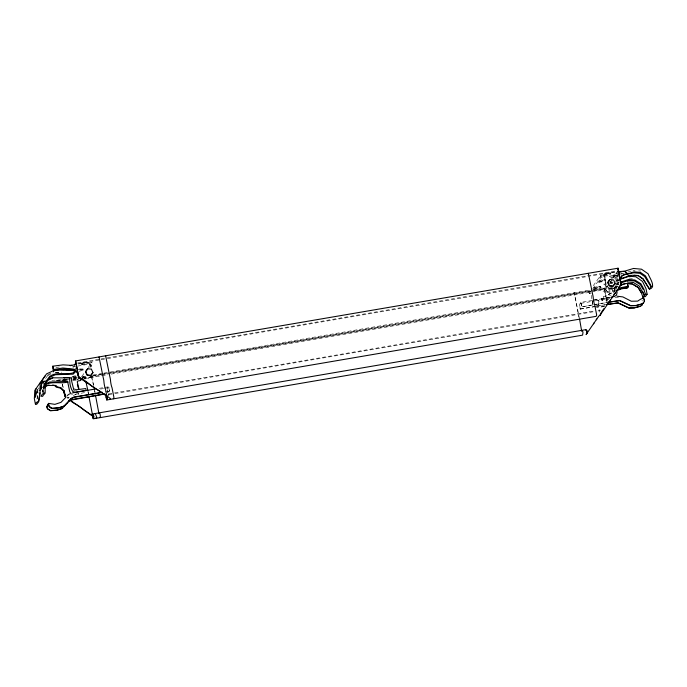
<?xml version="1.0" encoding="UTF-8"?>
<svg xmlns="http://www.w3.org/2000/svg" width="687" height="687" viewBox="0 0 687 687"><rect width="100%" height="100%" fill="white"/><g stroke="black" fill="none" stroke-linecap="round" stroke-linejoin="round"><path stroke-width="0.52" stroke-dasharray="3.44 2.58" d="M592.529 300.502L592.349 304.229M598.609 304.779L598.781 301.207L595.741 299.197L593.336 300.365M37.802 389.469L37.313 397.043L37.759 399.697M43.624 393.745L43.831 390.68M592.194 300.451L580.833 302.392L579.467 304.607L580.206 309.141L579.725 305.114L581.013 303.319L581.863 306.831L607.136 302.512L604.156 288.66L604.938 289.708L607.351 286.35M42.182 391.41L42.439 389.443M43.676 385.51L42.912 392.44L42.783 390.611M107.198 388.962L107.266 388.55C108.752 383.2 111.861 393.265 107.49 391.538M108.409 396.047L108.795 393.934L108.95 394.57M599.553 312.096L599.931 309.983L597.836 310.335M75.201 370.156L75.63 367.82M36.918 399.104L38.214 392.612M36.926 393.256L38.103 390.654M608.811 294.148L608.553 294.508L615.114 291.537L608.811 294.148L606.655 298.459L607.153 303.13M77.94 395.102L78.816 393.204M37.15 390.345L38.833 387.88M42.895 387.064L43.942 385.536M43.479 381.371L43.539 393.831M47.497 375.798L53.397 372.775M61.624 380.435L67.884 379.267M63.582 380.057L64.793 378.382M63.719 380.753L64.93 379.078M73.372 367.339L74.574 365.664M76.892 379.911L80.078 377.507M89.138 362.899L91.903 362.427L92.273 364.265L89.499 364.737L89.138 362.899L89.679 362.143L90.177 362.745L92.067 369.22M89.499 364.737L90.04 363.981L91.818 369.563M81.847 376.416L84.132 373.239M88.176 367.605L91.903 362.427M81.805 378.812L84.887 374.535M89.808 367.691L92.273 364.265M109.594 391.178L108.744 387.674L107.455 389.46L108.057 393.316M591.121 293.255L589.274 293.564L588.905 291.726L590.15 290M593.259 285.68L600.601 275.47L603.375 274.989L603.916 274.233L617.218 271.958M589.274 293.564L600.97 277.308L603.744 276.835L604.285 276.08L619.983 274.748M581.863 306.831L592.52 304.856M111.131 374.114L604.938 289.708L604.131 287.604L607.076 302.589A2.851 2.774 35.7 0 1 607.128 303.319M607.214 285.663L604.8 289.012L83.994 378.039M612.641 278.115L617.467 271.408M609.764 283.001L612.778 278.81M613.379 277.969L618.206 271.262L590.416 276.011M608.888 299.412L601.967 300.597L601.606 298.759L603.229 296.492L611.138 295.135M615.81 289.674L610.666 291.589L607.171 291.855L609.077 289.21L617.038 286.17M601.967 300.597L603.598 298.33L609.524 297.316M42.036 383.372L47.807 375.368M43.315 383.054L45.737 379.791M617.707 286.754L609.498 290.223L602.353 291.331L605.135 292.318L607.428 289.425L610.623 288.54M598.97 277.737L603.375 274.989L603.744 276.835M81.118 363.784L84.475 362.092L88.194 362.247L88.529 363.131L87.163 363.964L81.152 364.737L81.118 363.784L83.342 363.809M81.152 364.737L88.194 362.247L82.431 362.985M71.345 377.378L74.694 375.686L76.558 375.763M79.589 368.893L83.307 369.039L83.642 369.932L78.584 371.555M603.298 274.517L606.647 272.833L610.374 272.988L610.709 273.873L609.335 274.697L603.323 275.47L603.298 274.517L605.513 274.542L610.374 272.988L604.612 273.727M603.323 275.47L604.697 274.645L610.709 273.873M598.403 281.318L601.76 279.626L605.479 279.781L605.814 280.665L604.448 281.498L598.437 282.271L598.403 281.318L604.165 280.571L605.479 279.781L599.717 280.519M598.437 282.271L603.495 280.639L605.814 280.665M593.516 288.111L596.874 286.427L600.593 286.573L600.927 287.467L595.869 289.098L593.551 289.064L593.516 288.111L599.279 287.372L600.593 286.573L594.83 287.321M593.551 289.064L598.609 287.441L600.927 287.467M608.553 294.508L613.646 291.786M88.365 378.013L91.354 376.459M91.105 376.811L88.116 378.357L83.299 379.181M76.437 394.037L73.226 395.6L70.177 393.488M596.204 305.947L598.866 304.693L599.047 300.966L595.869 298.871M47.772 374.681L52.281 372.594M42.929 382.212L44.741 381.379M41.503 387.829L43.418 386.944M616.497 283.817L619.15 282.752M612.761 287.02L608.922 288.428L604.002 289.029L606.647 290.137L602.946 288.514L605.874 289.82L607.171 291.855M615.853 290.575L610.64 292.525L605.135 292.318M616.565 280.279L618.446 279.566M617.725 286.333L607.428 289.425M615.853 280.88L618.764 279.832M613.053 282.855L611.19 283.499L608.287 283.087M616.789 281.558L621.452 279.944M615.483 284.744L619.081 283.499M610.288 281.455L612.615 280.708M627.815 272.095L633.44 270.369M616.17 283.156L619.03 282.28M619.451 272.748L613.697 274.517L617.553 273.383M617.879 276.784L614.006 277.969L609.395 276.174L612.529 276.131L617.862 274.508M615.234 279.901L618.008 279.051M609.712 283.181L619.305 280.244M617.029 283.233L618.97 282.64M620.533 273.692L622.31 273.151M619.94 274.448L613.01 276.509L620.138 274.628M620.936 274.156L625.883 272.679M618.523 273.108L621.417 272.258M618.738 276.114L611.851 278.132L610.786 277.642L611.232 278.269M616.952 285.028L618.729 284.512M618.274 274.929L613.276 276.14L618.523 275.59M618.008 278.072L614.058 278.45M615.406 285.268L619.519 284.281M77.545 369.786L83.307 369.039L78.455 370.602M72.659 376.579L76.197 375.815M72.745 377.498L76.437 376.699M73.569 377.403L76.223 376.828M77.382 377.558L71.371 378.331M75.725 366.429L70.486 367.279M593.233 300.279L609.755 297.445M581.013 303.319L594.41 301.026M595.44 300.854L609.876 298.381M615.028 297.505L619.889 297.102M593.577 304.676L607.265 302.332M580.326 308.97L595.071 306.445M596.127 306.265L605.599 304.642M580.206 309.141L605.479 304.822M77.7 362.942L100.345 359.069M101.006 358.957L617.038 270.747M77.837 363.629L100.104 359.825M101.144 359.653L106.442 358.743M107.481 358.562L589.661 276.14M55.965 367.528L59.632 366.901M78.43 364.067L89.679 362.143M77.768 366.077L90.04 363.981M73.028 378.391L77.142 377.687M81.264 376.983L86.407 376.098M93.406 374.904L102.921 373.281M103.977 373.101L109.259 372.191M110.315 372.01L591.782 289.708M592.812 289.536L604.131 287.604M64.93 380.486L68.022 379.954M73.166 379.078L77.279 378.374M82.431 377.498L87.575 376.613M92.487 375.772L100.946 374.329M102.002 374.149L589.858 290.756M590.889 290.575L604.268 288.291M73.054 379.447L77.176 378.743M82.32 377.867L87.464 376.983M92.376 376.141L102.947 374.338M104.003 374.157L109.285 373.256M110.349 373.075L589.747 291.125M593.869 290.421L604.156 288.66M77.433 379.155L80.207 378.683M588.905 291.726L590.751 291.408M72.667 379.98L78.241 379.026M72.805 380.667L77.322 379.894M84.132 378.735L106.923 374.836M616.162 287.784L612.306 288.446L608.922 287.982L606.363 285.68L604.998 276.844L603.916 274.233M616.874 287.973L612.057 288.798L608.673 288.334L605.075 285.577L605.539 286.204L608.364 286.385M601.606 298.759L611.49 297.067M99.272 388.335L103.402 387.631M104.433 387.451L108.563 386.747M100.491 389.082L103.582 388.55M104.613 388.378L108.744 387.674M84.51 392.646L73.638 394.501L72.023 394.072M604.672 306.101L597.201 306.866M105.506 391.727L109.722 391.006M604.423 306.454L598.643 307.441L595.26 306.977M108.512 393.986L594.676 310.876M108.675 394.613L113.956 393.711M115.012 393.531L593.774 311.692M597.991 310.971L600.094 310.61L599.931 309.983M56.42 380.409L69.911 379.404M56.403 380.435L67.652 379.825L55.243 380.375M55.458 372.448L59.7 372.251M51.877 380.289L67.12 379.645M55.312 372.302L61.718 372.165M605.797 284.083L603.701 284.109L607.368 285.758M86.21 363.105L88.529 363.131M81.324 369.907L83.642 369.932M633.062 270.309L635.08 270.498M638.652 270.841L640.739 271.03M629.017 278.029L633.165 278.407M67.395 397L69.181 397.644M67.146 397.344L68.923 397.988M609.421 281.627L611.361 282.417L612.22 283.748M580.833 302.392L581.992 306.66M574.89 294.079L574.28 292.705L578.256 314.32A4.508 0.739 80.3 0 0 578.84 317.265M575.096 294.809L574.418 293.392L579.596 319.215M92.359 377.326L91.843 376.141M85.626 377.764L84.956 376.347L85.274 379.645M85.763 378.451L85.094 377.043L85.446 379.937M74.488 388.653L76.867 390.225M67.515 398.082L68.322 398.683M604.285 276.08L606.114 286.032M642.044 300.262L642.293 300.992M63.161 387.185L62.199 383.913M63.092 387.434L61.71 382.075M592.168 301.018L592.563 302.675M592.701 304.676L591.035 293.452M91.56 376.974L93.552 385.424M615.827 286.427L616.239 288.514M614.187 287.784L614.805 290.919M613.989 287.647L614.607 290.781M612.143 287.956L613.585 295.281M600.601 275.47L600.97 277.308M603.229 296.492L603.598 298.33M107.387 390.731L107.747 392.569M93.621 385.158L91.654 376.845M94.634 390.268L95.038 392.32M94.574 390.568L95.184 393.66M88.03 391.401L88.64 394.467M87.97 391.693L88.383 393.754M606.913 298.106L607.205 300.915M42.714 390.113L42.92 392.165"/><path stroke-width="1.03" d="M106.013 396.459L106.803 399.989L596.127 316.338L596.685 315.05L594.796 305.329A5.599 0.91 80.3 0 1 593.207 297.291A4.508 0.739 80.3 0 0 592.623 294.345L588.373 273.349L588.115 273.735M75.355 364.591L70.134 365.621L71.826 365.39L63.015 364.866L52.839 366.188L53.5 371.092C60.37 368.395 67.575 371.615 74.454 369.743M35.964 388.808L35.526 396.811L36.059 392.638M39.786 390.748L40.293 382.839L45.059 375.935M82.337 379.344L78.773 378.048L77.184 372.612L73.895 369.537L63.127 369.134L53.998 370.396L52.839 366.188M616.668 290.172L621.778 288.205L628.116 287.123L627.703 284.186M41.563 385.725L41.177 388.816L41.735 380.847L46.527 373.891L53.749 370.551M41.83 383.672L42.096 381.611L40.627 389.581L41.392 387.717M44.956 388.181L45.857 382.47L49.936 377.257L55.424 374.724L73.183 374.157L76.085 371.143M109.559 399.456L110.392 398.761L110.032 398.245L98.43 390.182A10.236 2.31 34.5 0 1 88.769 383.518A8.845 2.001 34.5 0 0 85.231 381.079L79.769 377.781A2.851 2.774 35.7 0 1 78.567 375.969C76.85 366.626 75.467 362.599 75.664 360.915L618.094 268.196L620.996 283.25A2.851 2.774 35.7 0 1 620.567 285.337L616.917 290.653M98.782 357.386L99.048 357L103.29 377.996A4.508 0.739 80.3 0 1 103.874 380.942A5.599 0.91 80.3 0 0 105.463 388.979L107.352 398.7L106.803 399.989M105.386 356.252L105.643 355.866L109.894 376.871A4.508 0.739 80.3 0 1 110.478 379.808A5.599 0.91 80.3 0 0 112.067 387.846L113.956 397.575L113.252 398.829M587.119 333.075L586.097 334.56L587.162 333.058L586.75 330.739M106.554 394.973C104.81 398.7 108.348 400.779 106.717 395.729M34.96 397.593L36.085 391.53M40.215 390.499L38.601 401.5C37.296 401.199 33.775 404.686 36.626 404.248M40.155 392.835L38.652 401.74L37.089 403.913M615.217 293.014L614.101 294.629M623.281 271.571L633.5 268.462L641.478 269.184L648.099 273.778C649.395 277.72 656.695 287.192 649.447 289.21L643.238 278.913L639.108 276.097M641.898 305.191L642.783 303.302M600 315.204L599.639 315.737L600.927 313.907M587.024 333.204L598.454 316.595M601.589 312.035L602.422 310.816M600.541 313.555L601.073 312.783M598.403 316.69L598.935 315.908M601.348 313.298L615.105 293.289M615.397 292.868L616.746 290.91M607.901 303.774L608.433 303.001M610.039 300.64L610.571 299.867M616.651 291.039L617.278 290.137M618.893 287.776L619.416 287.003M602.714 310.395L603.925 308.635M593.482 323.817L594.066 322.967M596.264 319.79L596.848 318.948M601.443 313.16L600.137 315.041M612.126 297.6L612.71 296.758M614.908 293.581L615.492 292.739M586.604 333.865L587.351 332.783L587.187 331.581L586.646 330.035L585.771 329.674L92.238 414.038L93.518 415.875L93.123 418.117L88.863 396.193M74.436 364.969L75.647 363.294M65.377 397.799L60.963 402.359L54.891 404.36L48.494 403.372L46.862 406.395L47.394 408.851L50.469 410.766L57.055 410.242L62.079 408.585L67.541 402.891M87.807 368.747L85.729 371.633L87.258 374.922L90.856 375.317L92.934 372.431M81.805 378.812L80.577 380.521L77.803 381.002L77.253 381.757L78.919 388.756M92.401 415.687C93.011 421.672 94.84 416.846 93.106 414.398L92.238 414.038M618.094 268.196L618.094 270.403M609.979 279.489L607.909 282.374L609.438 285.655L613.036 286.058L615.105 283.173M93.26 418.804L582.593 335.162L582.98 332.302L582.439 330.756L581.563 330.387L581.674 331.091M647.111 294.259L645.471 296.526L642.792 297.239L644.792 295.238L644.844 294.388L647.111 294.259L646.038 288.72L642.525 281.438L635.861 276.801L627.832 276.071M44.827 384.033L47.712 380.358L53.2 377.824L71.56 377.902L71.585 380.89L73.87 390.122L85.772 388.533L86.141 390.379L75.261 392.234L72.856 391.59C70.108 387.734 69.524 382.264 69.713 377.601L63.831 377.524M69.078 400.753L70.735 398.649L73.913 397.12L102.346 392.268M67.42 403.063L69.078 400.959M69.207 400.581L63.745 406.275L58.721 407.932L52.126 408.456L50.426 407.889L49.06 406.541L48.365 404.3L46.888 406.893L47.523 408.671L50.598 410.594L57.184 410.062L62.208 408.404M618.54 287.209L620.67 285.423M643.685 302.701L642.311 303.8L635.947 305.483L630.623 305.595L619.768 300.494L608.313 302.151M642.019 305.011L640.524 306.282L634.161 307.974L628.837 308.077L617.982 302.984L606.527 304.642M67.189 395.523L69.593 393.866M70.615 398.829L73.792 397.301L102.226 392.44M68.949 401.139L72.255 399.43L103.849 394.037M616.866 290.601L621.28 288.909L627.617 287.819L621.812 288.454M42.311 381.388L40.499 382.23L34.788 390.439L34.35 398.683L35.398 404.119M48.949 379.301L52.762 377.541M44.707 384.265L49.507 382.049L67.566 381.414L69.765 391.83L71.225 393.857M44.861 385.115C51.817 380.598 60.636 384.222 68.15 381.981M45.342 386.051L49.078 385.046M44.938 386.729L47.704 385.45L56.162 385.441L56.145 386.085L57.502 386.893L61.152 387.812L64.02 390.912L65.609 396.347M620.919 282.039L628.614 279.463L634.977 280.038L640.851 283.731L643.856 289.098L645.325 294.13M618.24 271.786L623.556 271.202L625.015 271.554L627.437 273.976L634.11 271.837L640.524 272.421L645.437 275.856L651.422 286.462L652.65 286.591M620.318 278.888L624.981 277.17M619.717 279.489L632.152 275.264L638.3 275.822L642.972 279.008L649.404 288.961L650.958 286.797L644.707 276.595L640.069 273.366L633.929 272.799L624.775 274.654L621.58 276.045L620.069 279.807L620.275 281.679M620.885 282.872L628.425 280.425L634.522 280.983L640.284 284.521L643.212 289.562M70.263 400.229L104.776 394.029M63.865 406.094L58.85 407.752L52.255 408.284L49.181 406.361L48.494 403.372M620.455 285.345L626.201 283.525L632.298 284.075L638.103 287.544L641.108 292.49M625.917 276.827L630.872 275.264M619.992 285.079L624.93 283.525M619.081 288.051L628.236 286.17M640.645 306.11L634.29 307.793L628.957 307.905L618.111 302.804L606.655 304.461M45.024 393.093L42.534 393.952L40.902 396.227L42.68 396.356L43.221 395.248C47.54 392.303 43.126 386.188 45.591 381.835L49.739 376.433C56.678 371.203 65.729 375.282 73.294 372.809L75.201 370.156L66.089 369.958M627.437 273.976L625.84 273.915L622.19 275.556L620.327 279.463L620.919 285.071M608.193 302.332L619.648 300.674L630.494 305.767L635.827 305.663L642.182 303.972L643.556 302.881L644.449 300.992C645.23 295.839 639.82 299.541 637.742 301.112L631.301 301.25L622.86 296.913L616.986 296.209M54.11 369.443L62.809 368L74.153 369.185L77.433 372.26L79.022 377.704L81.701 378.674M55.862 370.327L57.682 370.018M80.491 379.353L83.101 378.906M611.507 296.982L614.47 296.475L616.479 295.075L617.063 292.696L616.651 290.61M72.41 392.921L95.132 389.04M60.465 369.649L64.252 369.743M634.007 275.143L638.275 275.539M627.317 281.962L633.423 282.52L639.202 286.024L644.44 295.711L642.577 291.219M628.038 283.405L632.28 283.791M52.659 385.046L54.419 385.407L56.343 387.185L60.516 388.138L63.771 391.255L65.359 396.7M95.725 418.125L96.85 417.584L95.502 413.995L94.634 413.626M75.664 360.915L76.953 367.725M98.834 412.913L99.709 413.273L100.25 414.819L100.362 416.983L99.649 417.456M643.796 298.897L644.32 301.164M633.122 284.306L638.206 287.406L641.297 292.645L642.98 297.385M107.181 396.356L79.675 377.91A2.851 2.774 35.7 0 1 78.473 376.098L76.892 368.103M93.776 416.7L69.842 399.954M92.745 416.193L84.063 410.148A10.236 2.31 34.5 0 0 74.402 403.492A8.845 2.001 34.5 0 1 70.864 401.053M625.969 272.241L625.015 271.554L627.351 273.649M85.781 381.096L87.833 390.379M77.356 384.643L78.404 388.215M627.592 285.139L628.116 287.123M53.998 370.396L53.217 367.992L53.5 371.092M579.596 319.215L581.614 330.833M94.025 387.202L94.428 389.246M98.885 413.351L95.459 395.068M63.754 390.182L64.75 395.18A2.851 2.774 35.7 0 0 65.943 397M63.676 390.388L64.655 395.317A2.851 2.774 35.7 0 0 65.849 397.129M585.771 329.674L585.874 330.37M618.231 270.343L618.231 268.883L620.902 283.379A2.851 2.774 35.7 0 1 620.473 285.466M87.61 368.782L85.454 371.787L87.043 375.214L90.796 375.634L92.96 372.629L91.405 369.151L87.61 368.782M609.79 279.523L607.626 282.529L609.223 285.955L612.976 286.367L615.131 283.362L613.577 279.892L609.79 279.523"/></g></svg>
